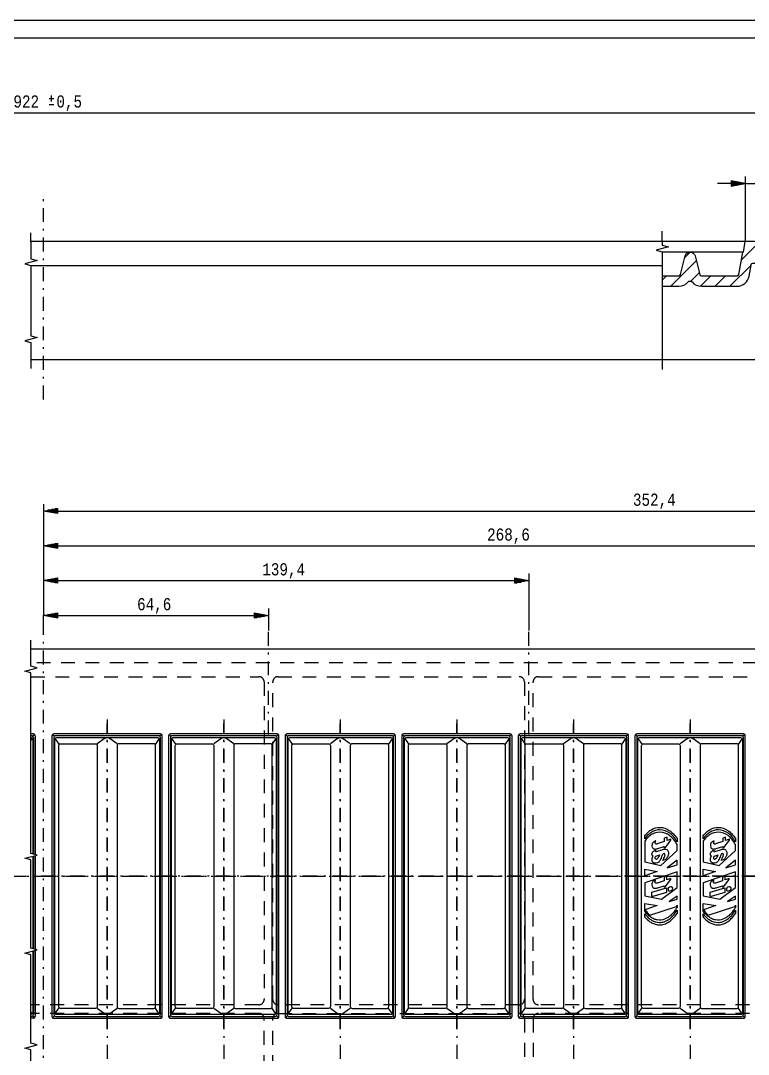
# Model space of a CAD drawing. Extents: x -39 to 802, y -19 to 575.
# Drawn here: x 91.4 to 300.5, y 278.2 to 575.2 of the extents above; entities that cross this region are included whole.
import ezdxf

# ---------------------------------------------------------------- set-up
doc = ezdxf.new("R2010")
doc.units = 0
doc.header["$MEASUREMENT"] = 0
doc.linetypes.add('GESTRICHELT', pattern=[7, 4, -3])
doc.linetypes.add('STRICHPUNKT', pattern=[8.5, 4, -2, 0.5, -2])
doc.layers.get('0').update_dxf_attribs({"linetype": 'CONTINUOUS'})
doc.layers.add('1', color=7, linetype='CONTINUOUS')
doc.layers.add('49', color=7, linetype='CONTINUOUS')
doc.styles.add('MONOTXT', font='monotxt.shx')
doc.dimstyles.new('DST_0001', dxfattribs={"dimtxt": 3.5, "dimasz": 3.5, "dimexe": 2, "dimexo": 0, "dimgap": 0.09, "dimtad": 1, "dimdsep": 46, "dimtxsty": 'MONOTXT', "dimcen": 0, "dimdle": 0.09, "dimclrd": 4, "dimclre": 4, "dimclrt": 2, "dimazin": 0, "dimtfac": 1, "dimtmove": 2, "dimatfit": 3, "dimfxl": 1, "dimtzin": 0, "dimarcsym": 0})
doc.dimstyles.new('DST_0007', dxfattribs={"dimtxt": 3.5, "dimasz": 0, "dimexe": 2, "dimexo": 0, "dimgap": 0.09, "dimtad": 1, "dimdsep": 46, "dimtxsty": 'MONOTXT', "dimsah": 1, "dimcen": 0, "dimdle": 0.09, "dimse1": 1, "dimclrd": 4, "dimclre": 4, "dimclrt": 2, "dimazin": 0, "dimtol": 1, "dimtp": 0.5, "dimtm": 0.5, "dimtfac": 1, "dimtmove": 2, "dimatfit": 3, "dimfxl": 1, "dimtzin": 0, "dimarcsym": 0})

# ---------------------------------------------------------------- blocks, each defined once
blk = doc.blocks.new('LOGO______00007')
at = {"layer": '1', "color": 4}
for points in [[(271.78, 341.31, 0.052853), (270.76, 340.14), (270.76, 341.03, -0.048785), (271.81, 342.11, -0.048244), (272.77, 342.79, -0.127794), (275.11, 343.42, -0.147911), (277.84, 342.55, -0.052164), (278.93, 341.64, -0.051314), (280.05, 340.2), (280.05, 339.28, 0.053981), (279.03, 340.77, 0.056611), (277.94, 341.77, 0.157666), (275.14, 342.72, 0.135326), (272.75, 342.04, 0.051474), (271.78, 341.31)], [(272.72, 341.35, 0.05147), (271.74, 340.61, 0.051349), (270.76, 339.49), (270.76, 333.49), (275.36, 332.44), (280.05, 336.78), (280.05, 338.48, 0.05613), (279.01, 340.03, 0.057168), (277.92, 341.06, 0.159563), (275.1, 342.03, 0.135479), (272.72, 341.35)], [(288.56, 341.31, 0.052853), (287.54, 340.14), (287.54, 341.03, -0.048785), (288.59, 342.11, -0.048244), (289.56, 342.79, -0.127794), (291.89, 343.42, -0.147911), (294.63, 342.55, -0.052164), (295.71, 341.64, -0.051314), (296.84, 340.2), (296.84, 339.28, 0.053981), (295.81, 340.77, 0.056611), (294.73, 341.77, 0.157666), (291.93, 342.72, 0.135326), (289.53, 342.04, 0.051474), (288.56, 341.31)], [(289.51, 341.35, 0.05147), (288.53, 340.61, 0.051349), (287.54, 339.49), (287.54, 333.49), (292.14, 332.44), (296.84, 336.78), (296.84, 338.48, 0.05613), (295.8, 340.03, 0.057168), (294.7, 341.06, 0.159563), (291.89, 342.03, 0.135479), (289.51, 341.35)], [(276.72, 337.6), (278.31, 339.7), (278.31, 340.01), (277.18, 339.62), (277.18, 340.6), (276.4, 340.35), (276.4, 339.37), (274.37, 338.65, -0.109583), (274.13, 338.61, -0.095461), (273.97, 338.65, -0.210936), (273.8, 338.85, -0.147049), (273.8, 339.19, -0.00766), (273.85, 339.35, -0.01085), (273.93, 339.56, 0.042252), (273.73, 339.49, 0.071255), (273.34, 339.26, 0.077726), (273.03, 338.92, 0.093932), (272.87, 338.55, 0.14657), (272.93, 337.77, 0.084616), (273.12, 337.46, 0.099038), (273.36, 337.27, 0.072295), (273.55, 337.21, 0.061245), (273.88, 337.2, 0.031452), (274.19, 337.25, 0.026997), (274.56, 337.35), (276.39, 337.93), (276.39, 337.5), (276.72, 337.6)], [(293.51, 337.6), (295.09, 339.7), (295.09, 340.01), (293.97, 339.62), (293.97, 340.6), (293.19, 340.35), (293.19, 339.37), (291.15, 338.65, -0.109583), (290.91, 338.61, -0.095461), (290.75, 338.65, -0.210936), (290.59, 338.85, -0.147049), (290.59, 339.19, -0.00766), (290.64, 339.35, -0.01085), (290.71, 339.56, 0.042252), (290.51, 339.49, 0.071255), (290.12, 339.26, 0.077726), (289.81, 338.92, 0.093932), (289.66, 338.55, 0.14657), (289.72, 337.77, 0.084616), (289.9, 337.46, 0.099038), (290.14, 337.27, 0.072295), (290.33, 337.21, 0.061245), (290.67, 337.2, 0.031452), (290.97, 337.25, 0.026997), (291.34, 337.35), (293.18, 337.93), (293.18, 337.5), (293.51, 337.6)], [(276.83, 334.22), (275.92, 333.91), (276.04, 334.13), (276.23, 334.47), (276.28, 334.57, 0.043687), (276.52, 335.14, 0.046165), (276.6, 335.51, 0.198961), (276.53, 335.77, 0.231744), (276.32, 335.88, 0.279063), (275.94, 335.65, 0.014055), (275.82, 335.41, 0.013034), (275.62, 334.94), (275.36, 334.28), (275.34, 334.24, -0.055067), (275.09, 333.8, -0.060419), (274.78, 333.46, -0.131059), (274.09, 333.13, -0.091092), (273.6, 333.13, -0.067759), (273.33, 333.21, -0.252339), (272.91, 333.78, -0.080486), (272.93, 334.46, -0.073274), (273.17, 335.17, -0.14775), (272.98, 335.32, -0.084792), (272.89, 335.53, -0.162819), (272.92, 336.1, -0.071588), (273.05, 336.32, -0.067369), (273.38, 336.62, -0.051083), (273.72, 336.82, -0.027074), (273.83, 336.87), (273.83, 336.87), (273.83, 336.78), (273.83, 336.73, 0.112458), (273.86, 336.56, 0.140701), (273.92, 336.48, 0.130417), (274.01, 336.45, 0.106451), (274.18, 336.47), (275.73, 337.01, -0.024525), (276.13, 337.14, -0.027304), (276.37, 337.18, -0.061309), (276.72, 337.19, -0.041409), (276.88, 337.16, -0.144565), (277.28, 336.91, -0.109822), (277.52, 336.48, -0.126003), (277.56, 335.58, -0.045036), (277.45, 335.22, -0.02428), (277.32, 334.94)], [(293.62, 334.22), (292.7, 333.91), (292.82, 334.13), (293.01, 334.47), (293.06, 334.57, 0.043687), (293.3, 335.14, 0.046165), (293.39, 335.51, 0.198961), (293.31, 335.77, 0.231744), (293.1, 335.88, 0.279063), (292.72, 335.65, 0.014055), (292.6, 335.41, 0.013034), (292.41, 334.94), (292.14, 334.28), (292.12, 334.24, -0.055067), (291.87, 333.8, -0.060419), (291.57, 333.46, -0.131059), (290.87, 333.13, -0.091092), (290.38, 333.13, -0.067759), (290.11, 333.21, -0.252339), (289.7, 333.78, -0.080486), (289.71, 334.46, -0.073274), (289.96, 335.17, -0.14775), (289.77, 335.32, -0.084792), (289.67, 335.53, -0.162819), (289.7, 336.1, -0.071588), (289.84, 336.32, -0.067369), (290.16, 336.62, -0.051083), (290.5, 336.82, -0.027074), (290.62, 336.87), (290.62, 336.87), (290.61, 336.78), (290.61, 336.73, 0.112458), (290.64, 336.56, 0.140701), (290.71, 336.48, 0.130417), (290.8, 336.45, 0.106451), (290.96, 336.47), (292.52, 337.01, -0.024525), (292.92, 337.14, -0.027304), (293.16, 337.18, -0.061309), (293.51, 337.19, -0.041409), (293.66, 337.16, -0.144565), (294.07, 336.91, -0.109822), (294.31, 336.48, -0.126003), (294.35, 335.58, -0.045036), (294.23, 335.22, -0.02428), (294.1, 334.94)], [(274.04, 335.12), (275.01, 335.51, -0.05389), (274.84, 335)], [(290.82, 335.12), (291.8, 335.51, -0.05389), (291.62, 335)], [(278.26, 328.43), (278.26, 328.73), (277.13, 328.34), (277.13, 329.32), (276.35, 329.07), (276.35, 328.1), (274.32, 327.37, -0.109518), (274.08, 327.34, -0.095452), (273.92, 327.38, -0.210944), (273.75, 327.57, -0.147047), (273.75, 327.92, -0.008274), (273.81, 328.09, -0.01023), (273.88, 328.28, 0.042476), (273.68, 328.22, 0.071491), (273.29, 327.98, 0.077846), (272.98, 327.64, 0.088467), (272.83, 327.29, 0.153786), (272.89, 326.48, 0.0824), (273.07, 326.18, 0.099009), (273.31, 326, 0.07218), (273.5, 325.94, 0.061273), (273.83, 325.93, 0.031453), (274.14, 325.98, 0.026981), (274.51, 326.08), (276.34, 326.66), (276.34, 326.23), (276.67, 326.33), (278.26, 328.43)], [(295.04, 328.43), (295.04, 328.73), (293.92, 328.34), (293.92, 329.32), (293.14, 329.07), (293.14, 328.1), (291.1, 327.37, -0.109518), (290.86, 327.34, -0.095452), (290.7, 327.38, -0.210944), (290.53, 327.57, -0.147047), (290.54, 327.92, -0.008274), (290.59, 328.09, -0.01023), (290.66, 328.28, 0.042476), (290.46, 328.22, 0.071491), (290.07, 327.98, 0.077846), (289.76, 327.64, 0.088467), (289.61, 327.29, 0.153786), (289.67, 326.48, 0.0824), (289.85, 326.18, 0.099009), (290.09, 326, 0.07218), (290.28, 325.94, 0.061273), (290.62, 325.93, 0.031453), (290.92, 325.98, 0.026981), (291.29, 326.08), (293.12, 326.66), (293.12, 326.23), (293.45, 326.33), (295.04, 328.43)], [(277.03, 326.07), (277.03, 324.71), (273.11, 323.55, -0.501518), (272.83, 323.76), (272.83, 324.82), (277.03, 326.07)], [(293.82, 326.07), (293.82, 324.71), (289.89, 323.55, -0.501518), (289.61, 323.76), (289.61, 324.82), (293.82, 326.07)], [(280.05, 321.07), (280.05, 320.42, -0.01308), (279.63, 319.76, -0.013079), (279.24, 319.23, -0.026307), (278.61, 318.49, -0.02636), (278.13, 318.03, -0.045067), (277.25, 317.41, -0.045153), (276.44, 317.03, -0.120168), (274.39, 316.82, -0.059722), (273.5, 317.06, -0.059417), (272.4, 317.67, -0.036629), (271.6, 318.34, -0.036586), (270.76, 319.27), (270.76, 321.59), (274.38, 320.99), (271.12, 319.79, 0.495079), (271.04, 319.54, 0.022652), (271.5, 318.95, 0.028045), (272.22, 318.2), (279.87, 320.71), (280.05, 321.07)], [(296.84, 321.07), (296.84, 320.42, -0.01308), (296.41, 319.76, -0.013079), (296.03, 319.23, -0.026307), (295.4, 318.49, -0.02636), (294.92, 318.03, -0.045067), (294.03, 317.41, -0.045153), (293.23, 317.03, -0.120168), (291.17, 316.82, -0.059722), (290.28, 317.06, -0.059417), (289.18, 317.67, -0.036629), (288.38, 318.34, -0.036586), (287.54, 319.27), (287.54, 321.59), (291.16, 320.99), (287.9, 319.79, 0.495079), (287.82, 319.54, 0.022652), (288.29, 318.95, 0.028045), (289.01, 318.2), (296.65, 320.71), (296.84, 321.07)], [(270.76, 317.68), (270.76, 318.58, 0.047676), (271.8, 317.45, 0.048151), (272.74, 316.75, 0.134575), (275.05, 316.09, 0.079119), (276.36, 316.31, 0.078687), (277.8, 317.05, 0.051373), (278.87, 318.03, 0.051149), (280.05, 319.67), (280.05, 318.7)], [(287.54, 317.68), (287.54, 318.58, 0.047676), (288.58, 317.45, 0.048151), (289.53, 316.75, 0.134575), (291.83, 316.09, 0.079119), (293.15, 316.31, 0.078687), (294.58, 317.05, 0.051373), (295.66, 318.03, 0.051149), (296.84, 319.67), (296.84, 318.7)]]:
    blk.add_lwpolyline(points, format="xyb", dxfattribs=at)
for points in [[(280.05, 332.7), (280.05, 334.01), (277.25, 331.75), (280.05, 332.7)], [(296.84, 332.7), (296.84, 334.01), (294.04, 331.75), (296.84, 332.7)], [(274.36, 330.74), (270.76, 329.5), (270.76, 331.37), (274.36, 330.74)], [(280.05, 330.62), (270.76, 327.52), (270.76, 323.7), (275.55, 322.75), (280.05, 326.18), (280.05, 330.62)], [(291.15, 330.74), (287.54, 329.5), (287.54, 331.37), (291.15, 330.74)], [(296.84, 330.62), (287.54, 327.52), (287.54, 323.7), (292.33, 322.75), (296.84, 326.18), (296.84, 330.62)], [(280.05, 322.82), (280.05, 323.63), (277.8, 322.11), (280.05, 322.82)], [(296.84, 322.82), (296.84, 323.63), (294.59, 322.11), (296.84, 322.82)]]:
    blk.add_lwpolyline(points, dxfattribs=at)
for centre, radius, start, end in [((274.2, 334.64), 0.5, 150.588, -174.5658), ((274.04, 334.63), 0.335, -174.554, -120.7925), ((274.24, 334.62), 0.539, 111.887, 150.6104), ((274.06, 334.67), 0.381, -120.7538, -64.3303), ((273.81, 335.2), 0.969, -64.3581, -48.5136), ((273.53, 335.52), 1.4, -48.5133, -34.5023), ((273.03, 335.86), 2, -34.4908, -25.3475), ((273.8, 336.8), 3.98, -40.3898, -27.9487), ((290.99, 334.64), 0.5, 150.588, -174.5658), ((290.82, 334.63), 0.335, -174.554, -120.7925), ((291.02, 334.62), 0.539, 111.887, 150.6104), ((290.85, 334.67), 0.381, -120.7538, -64.3303), ((290.59, 335.2), 0.969, -64.3581, -48.5136), ((290.31, 335.52), 1.4, -48.5133, -34.5023), ((289.81, 335.86), 2, -34.4908, -25.3475), ((290.59, 336.8), 3.98, -40.3898, -27.9487), ((278.08, 325.62), 0.61, 157.8806, 179.6698), ((277.93, 325.62), 0.467, 179.7108, -120.0838), ((278.22, 325.56), 0.767, 143.3247, 157.8809), ((278.28, 325.51), 0.846, 94.7995, 143.288), ((277.97, 325.68), 0.532, -120.1247, -102.6136), ((278, 325.82), 0.682, -102.3622, -85.8788), ((277.99, 326), 0.854, -86.1544, -38.5808), ((278.27, 325.66), 0.7, 77.5838, 94.9771), ((278.31, 325.82), 0.537, 59.7476, 77.4438), ((278.34, 325.88), 0.466, -0.2865, 59.7889), ((278.06, 325.94), 0.764, -38.5582, -22.2002), ((278.2, 325.88), 0.609, -22.1998, -0.3277), ((294.86, 325.62), 0.61, 157.8806, 179.6698), ((294.72, 325.62), 0.467, 179.7108, -120.0838), ((295.01, 325.56), 0.767, 143.3247, 157.8809), ((295.07, 325.51), 0.846, 94.7995, 143.288), ((294.75, 325.68), 0.532, -120.1247, -102.6136), ((294.78, 325.82), 0.682, -102.3622, -85.8788), ((294.77, 326), 0.854, -86.1544, -38.5808), ((295.06, 325.66), 0.7, 77.5838, 94.9771), ((295.09, 325.82), 0.537, 59.7476, 77.4438), ((295.13, 325.88), 0.466, -0.2865, 59.7889), ((294.84, 325.94), 0.764, -38.5582, -22.2002), ((294.98, 325.88), 0.609, -22.1998, -0.3277), ((271.77, 324.14), 9.91, -44.5282, -33.2933), ((288.55, 324.14), 9.91, -44.5282, -33.2933), ((276.99, 322.99), 8.19, -139.6087, -129.1987), ((275.77, 321.49), 6.25, -129.1626, -118.7247), ((275.07, 320.16), 4.75, -119.0515, -90.5874), ((275, 319.9), 4.49, -89.7647, -72.8512), ((274.74, 320.74), 5.37, -72.8264, -55.9852), ((273.73, 322.22), 7.17, -55.9304, -44.5843), ((293.78, 322.99), 8.19, -139.6087, -129.1987), ((292.55, 321.49), 6.25, -129.1626, -118.7247), ((291.85, 320.16), 4.75, -119.0515, -90.5874), ((291.79, 319.9), 4.49, -89.7647, -72.8512), ((291.52, 320.74), 5.37, -72.8264, -55.9852), ((290.52, 322.22), 7.17, -55.9304, -44.5843)]:
    blk.add_arc(centre, radius, start, end, dxfattribs=at)
for p in [(275.41, 329.41), (292.19, 329.41)]:
    blk.add_point(p, dxfattribs=at)
blk = doc.blocks.new('ALVEOLE___00003')
at = {"layer": '1', "color": 1, "linetype": 'STRICHPUNKT'}
for p, q in [((116.3, 285.55), (116.3, 373.28)), ((149.8, 285.55), (149.8, 373.28)), ((183.3, 285.55), (183.3, 373.28)), ((216.8, 285.55), (216.8, 373.28)), ((250.3, 285.55), (250.3, 373.28)), ((283.8, 285.55), (283.8, 373.28)), ((135.16, 329.41), (97.44, 329.41)), ((168.66, 329.41), (130.94, 329.41)), ((202.16, 329.41), (164.44, 329.41)), ((235.66, 329.41), (197.94, 329.41)), ((269.16, 329.41), (231.44, 329.41)), ((302.66, 329.41), (264.94, 329.41))]:
    blk.add_line(p, q, dxfattribs=at)
at = {"layer": '1'}
for p, q in [((95.14, 370.26), (94.41, 370.26)), ((94.61, 369.72), (94.41, 369.72)), ((94.43, 369.12), (94.41, 369.12)), ((94.78, 368.97), (94.41, 368.45)), ((94.93, 368.62), (94.93, 335.81)), ((95.5, 370.11), (94.96, 369.58)), ((95.11, 369.22), (95.11, 335.76)), ((95.64, 369.75), (95.64, 335.62)), ((100.6, 370.11), (101.13, 369.58)), ((101.31, 368.97), (102.52, 367.27)), ((131.28, 368.97), (130.08, 367.27)), ((132, 370.11), (131.46, 369.58)), ((134.1, 370.11), (134.63, 369.58)), ((134.81, 368.97), (136.02, 367.27)), ((164.78, 368.97), (163.58, 367.27)), ((165.5, 370.11), (164.96, 369.58)), ((167.6, 370.11), (168.13, 369.58)), ((168.31, 368.97), (169.52, 367.27)), ((198.28, 368.97), (197.08, 367.27)), ((199, 370.11), (198.46, 369.58)), ((201.1, 370.11), (201.63, 369.58)), ((201.81, 368.97), (203.02, 367.27)), ((231.78, 368.97), (230.58, 367.27)), ((232.5, 370.11), (231.96, 369.58)), ((234.6, 370.11), (235.13, 369.58)), ((235.31, 368.97), (236.52, 367.27)), ((265.28, 368.97), (264.08, 367.27)), ((266, 370.11), (265.46, 369.58)), ((268.1, 370.11), (268.63, 369.58)), ((268.81, 368.97), (270.02, 367.27)), ((298.78, 368.97), (297.58, 367.27)), ((299.5, 370.11), (298.96, 369.58)), ((94.93, 335.15), (94.93, 308.54)), ((95.11, 335.2), (95.11, 308.5)), ((95.64, 335.34), (95.64, 308.35)), ((94.93, 307.88), (94.93, 290.21)), ((95.11, 307.93), (95.11, 289.61)), ((95.64, 308.07), (95.64, 289.07)), ((101.31, 289.85), (102.52, 291.56)), ((131.28, 289.85), (130.08, 291.56)), ((134.81, 289.85), (136.02, 291.56)), ((164.78, 289.85), (163.58, 291.56)), ((168.31, 289.85), (169.52, 291.56)), ((198.28, 289.85), (197.08, 291.56)), ((201.81, 289.85), (203.02, 291.56)), ((231.78, 289.85), (230.58, 291.56)), ((235.31, 289.85), (236.52, 291.56)), ((265.28, 289.85), (264.08, 291.56)), ((268.81, 289.85), (270.02, 291.56)), ((298.78, 289.85), (297.58, 291.56)), ((94.78, 289.85), (94.41, 290.38)), ((94.43, 289.71), (94.41, 289.71)), ((94.61, 289.1), (94.41, 289.1)), ((95.14, 288.57), (94.41, 288.57)), ((95.5, 288.72), (94.96, 289.25)), ((100.6, 288.72), (101.13, 289.25)), ((132, 288.72), (131.46, 289.25)), ((134.1, 288.72), (134.63, 289.25)), ((165.5, 288.72), (164.96, 289.25)), ((167.6, 288.72), (168.13, 289.25)), ((199, 288.72), (198.46, 289.25)), ((201.1, 288.72), (201.63, 289.25)), ((232.5, 288.72), (231.96, 289.25)), ((234.6, 288.72), (235.13, 289.25)), ((266, 288.72), (265.46, 289.25)), ((268.1, 288.72), (268.63, 289.25)), ((299.5, 288.72), (298.96, 289.25))]:
    blk.add_line(p, q, dxfattribs=at)
for points in [[(100.45, 369.75), (100.45, 289.07, 0.414214), (100.96, 288.57), (131.64, 288.57, 0.414214), (132.14, 289.07), (132.14, 369.75, 0.414214), (131.64, 370.26), (100.96, 370.26, 0.414214), (100.45, 369.75)], [(100.99, 369.22), (100.99, 289.61, 0.414214), (101.49, 289.1), (131.11, 289.1, 0.414214), (131.61, 289.61), (131.61, 369.22, 0.414214), (131.11, 369.72), (101.49, 369.72, 0.414214), (100.99, 369.22)], [(101.17, 368.62), (101.17, 290.21, 0.414214), (101.67, 289.71), (130.93, 289.71, 0.414214), (131.43, 290.21), (131.43, 368.62, 0.414214), (130.93, 369.12), (101.67, 369.12, 0.414214), (101.17, 368.62)], [(119.16, 367.42), (117.16, 368.85, 0.320818), (115.44, 368.85), (113.44, 367.42)], [(133.95, 369.75), (133.95, 289.07, 0.414214), (134.46, 288.57), (165.14, 288.57, 0.414214), (165.64, 289.07), (165.64, 369.75, 0.414214), (165.14, 370.26), (134.46, 370.26, 0.414214), (133.95, 369.75)], [(134.49, 369.22), (134.49, 289.61, 0.414214), (134.99, 289.1), (164.61, 289.1, 0.414214), (165.11, 289.61), (165.11, 369.22, 0.414214), (164.61, 369.72), (134.99, 369.72, 0.414214), (134.49, 369.22)], [(134.67, 368.62), (134.67, 290.21, 0.414214), (135.17, 289.71), (164.43, 289.71, 0.414214), (164.93, 290.21), (164.93, 368.62, 0.414214), (164.43, 369.12), (135.17, 369.12, 0.414214), (134.67, 368.62)], [(152.66, 367.42), (150.66, 368.85, 0.320818), (148.94, 368.85), (146.94, 367.42)], [(167.45, 369.75), (167.45, 289.07, 0.414214), (167.96, 288.57), (198.64, 288.57, 0.414214), (199.14, 289.07), (199.14, 369.75, 0.414214), (198.64, 370.26), (167.96, 370.26, 0.414214), (167.45, 369.75)], [(167.99, 369.22), (167.99, 289.61, 0.414214), (168.49, 289.1), (198.11, 289.1, 0.414214), (198.61, 289.61), (198.61, 369.22, 0.414214), (198.11, 369.72), (168.49, 369.72, 0.414214), (167.99, 369.22)], [(168.17, 368.62), (168.17, 290.21, 0.414214), (168.67, 289.71), (197.93, 289.71, 0.414214), (198.43, 290.21), (198.43, 368.62, 0.414214), (197.93, 369.12), (168.67, 369.12, 0.414214), (168.17, 368.62)], [(186.16, 367.42), (184.16, 368.85, 0.320818), (182.44, 368.85), (180.44, 367.42)], [(200.95, 369.75), (200.95, 289.07, 0.414214), (201.46, 288.57), (232.14, 288.57, 0.414214), (232.64, 289.07), (232.64, 369.75, 0.414214), (232.14, 370.26), (201.46, 370.26, 0.414214), (200.95, 369.75)], [(201.49, 369.22), (201.49, 289.61, 0.414214), (201.99, 289.1), (231.61, 289.1, 0.414214), (232.11, 289.61), (232.11, 369.22, 0.414214), (231.61, 369.72), (201.99, 369.72, 0.414214), (201.49, 369.22)], [(201.67, 368.62), (201.67, 290.21, 0.414214), (202.17, 289.71), (231.43, 289.71, 0.414214), (231.93, 290.21), (231.93, 368.62, 0.414214), (231.43, 369.12), (202.17, 369.12, 0.414214), (201.67, 368.62)], [(219.66, 367.42), (217.66, 368.85, 0.320818), (215.94, 368.85), (213.94, 367.42)], [(234.45, 369.75), (234.45, 289.07, 0.414214), (234.96, 288.57), (265.64, 288.57, 0.414214), (266.14, 289.07), (266.14, 369.75, 0.414214), (265.64, 370.26), (234.96, 370.26, 0.414214), (234.45, 369.75)], [(234.99, 369.22), (234.99, 289.61, 0.414214), (235.49, 289.1), (265.11, 289.1, 0.414214), (265.61, 289.61), (265.61, 369.22, 0.414214), (265.11, 369.72), (235.49, 369.72, 0.414214), (234.99, 369.22)], [(235.17, 368.62), (235.17, 290.21, 0.414214), (235.67, 289.71), (264.93, 289.71, 0.414214), (265.43, 290.21), (265.43, 368.62, 0.414214), (264.93, 369.12), (235.67, 369.12, 0.414214), (235.17, 368.62)], [(253.16, 367.42), (251.16, 368.85, 0.320818), (249.44, 368.85), (247.44, 367.42)], [(267.95, 369.75), (267.95, 289.07, 0.414214), (268.46, 288.57), (299.14, 288.57, 0.414214), (299.64, 289.07), (299.64, 369.75, 0.414214), (299.14, 370.26), (268.46, 370.26, 0.414214), (267.95, 369.75)], [(268.49, 369.22), (268.49, 289.61, 0.414214), (268.99, 289.1), (298.61, 289.1, 0.414214), (299.11, 289.61), (299.11, 369.22, 0.414214), (298.61, 369.72), (268.99, 369.72, 0.414214), (268.49, 369.22)], [(268.67, 368.62), (268.67, 290.21, 0.414214), (269.17, 289.71), (298.43, 289.71, 0.414214), (298.93, 290.21), (298.93, 368.62, 0.414214), (298.43, 369.12), (269.17, 369.12, 0.414214), (268.67, 368.62)], [(286.66, 367.42), (284.66, 368.85, 0.320818), (282.94, 368.85), (280.94, 367.42)], [(113.44, 366.91), (113.44, 291.91, -0.414214), (112.94, 291.41), (102.88, 291.41, -0.414214), (102.37, 291.91), (102.37, 366.91, -0.414214), (102.88, 367.42), (112.94, 367.42, -0.414214), (113.44, 366.91)], [(119.16, 366.91), (119.16, 291.91, 0.414214), (119.66, 291.41), (129.72, 291.41, 0.414214), (130.22, 291.91), (130.22, 366.91, 0.414214), (129.72, 367.42), (119.66, 367.42, 0.414214), (119.16, 366.91)], [(146.94, 366.91), (146.94, 291.91, -0.414214), (146.44, 291.41), (136.38, 291.41, -0.414214), (135.87, 291.91), (135.87, 366.91, -0.414214), (136.38, 367.42), (146.44, 367.42, -0.414214), (146.94, 366.91)], [(152.66, 366.91), (152.66, 291.91, 0.414214), (153.16, 291.41), (163.22, 291.41, 0.414214), (163.72, 291.91), (163.72, 366.91, 0.414214), (163.22, 367.42), (153.16, 367.42, 0.414214), (152.66, 366.91)], [(180.44, 366.91), (180.44, 291.91, -0.414214), (179.94, 291.41), (169.88, 291.41, -0.414214), (169.37, 291.91), (169.37, 366.91, -0.414214), (169.88, 367.42), (179.94, 367.42, -0.414214), (180.44, 366.91)], [(186.16, 366.91), (186.16, 291.91, 0.414214), (186.66, 291.41), (196.72, 291.41, 0.414214), (197.22, 291.91), (197.22, 366.91, 0.414214), (196.72, 367.42), (186.66, 367.42, 0.414214), (186.16, 366.91)], [(213.94, 366.91), (213.94, 291.91, -0.414214), (213.44, 291.41), (203.38, 291.41, -0.414214), (202.87, 291.91), (202.87, 366.91, -0.414214), (203.38, 367.42), (213.44, 367.42, -0.414214), (213.94, 366.91)], [(219.66, 366.91), (219.66, 291.91, 0.414214), (220.16, 291.41), (230.22, 291.41, 0.414214), (230.72, 291.91), (230.72, 366.91, 0.414214), (230.22, 367.42), (220.16, 367.42, 0.414214), (219.66, 366.91)], [(247.44, 366.91), (247.44, 291.91, -0.414214), (246.94, 291.41), (236.88, 291.41, -0.414214), (236.37, 291.91), (236.37, 366.91, -0.414214), (236.88, 367.42), (246.94, 367.42, -0.414214), (247.44, 366.91)], [(253.16, 366.91), (253.16, 291.91, 0.414214), (253.66, 291.41), (263.72, 291.41, 0.414214), (264.22, 291.91), (264.22, 366.91, 0.414214), (263.72, 367.42), (253.66, 367.42, 0.414214), (253.16, 366.91)], [(280.94, 366.91), (280.94, 291.91, -0.414214), (280.44, 291.41), (270.38, 291.41, -0.414214), (269.87, 291.91), (269.87, 366.91, -0.414214), (270.38, 367.42), (280.44, 367.42, -0.414214), (280.94, 366.91)], [(286.66, 366.91), (286.66, 291.91, 0.414214), (287.16, 291.41), (297.22, 291.41, 0.414214), (297.72, 291.91), (297.72, 366.91, 0.414214), (297.22, 367.42), (287.16, 367.42, 0.414214), (286.66, 366.91)], [(119.16, 291.41), (117.16, 289.98, -0.320818), (115.44, 289.98), (113.44, 291.41)], [(152.66, 291.41), (150.66, 289.98, -0.320818), (148.94, 289.98), (146.94, 291.41)], [(186.16, 291.41), (184.16, 289.98, -0.320818), (182.44, 289.98), (180.44, 291.41)], [(219.66, 291.41), (217.66, 289.98, -0.320818), (215.94, 289.98), (213.94, 291.41)], [(253.16, 291.41), (251.16, 289.98, -0.320818), (249.44, 289.98), (247.44, 291.41)], [(286.66, 291.41), (284.66, 289.98, -0.320818), (282.94, 289.98), (280.94, 291.41)]]:
    blk.add_lwpolyline(points, format="xyb", dxfattribs=at)
for centre, start, end in [((94.43, 368.62), 0, 90), ((94.61, 369.22), 0, 90), ((95.14, 369.75), 0, 90), ((94.43, 290.21), -90, 0), ((94.61, 289.61), -90, 0), ((95.14, 289.07), -90, 0)]:
    blk.add_arc(centre, 0.503, start, end, dxfattribs=at)
blk.add_blockref('LOGO______00007', (0, 0))
blk = doc.blocks.new('TEILUNG___00008')
at = {"layer": '1', "color": 4, "linetype": 'STRICHPUNKT'}
for p, q in [((116.299, 374.414), (116.299, 132.014)), ((149.799, 374.414), (149.799, 132.014)), ((183.299, 374.414), (183.299, 132.014)), ((216.799, 374.414), (216.799, 132.014)), ((250.299, 374.414), (250.299, 132.014)), ((283.799, 374.414), (283.799, 132.014)), ((72.14, 329.414), (508.96, 329.414))]:
    blk.add_line(p, q, dxfattribs=at)
blk = doc.blocks.new('*D9')
at = {"layer": '49', "color": 4, "transparency": 16777216}
for p, q in [((98.05, 404.31), (102.05, 405.06)), ((98.05, 402.31), (98.05, 404.32)), ((102.05, 403.56), (98.05, 404.31)), ((101.95, 404.31), (98.15, 404.31)), ((101.95, 404.51), (99.22, 404.51)), ((101.95, 404.11), (99.22, 404.11)), ((101.95, 404.71), (100.28, 404.71)), ((101.95, 404.91), (101.35, 404.91)), ((102.05, 405.06), (102.05, 403.56)), ((102.05, 404.31), (158.65, 404.31)), ((158.65, 403.56), (158.65, 405.06)), ((158.65, 405.06), (162.65, 404.31)), ((162.65, 404.31), (158.65, 403.56)), ((158.75, 404.91), (159.35, 404.91)), ((158.75, 404.71), (160.42, 404.71)), ((158.75, 404.51), (161.48, 404.51)), ((158.75, 404.31), (162.55, 404.31)), ((158.75, 404.11), (161.48, 404.11)), ((162.65, 406.31), (162.65, 399.99)), ((101.95, 403.91), (100.28, 403.91)), ((101.95, 403.71), (101.35, 403.71)), ((158.75, 403.91), (160.42, 403.91)), ((158.75, 403.71), (159.35, 403.71))]:
    blk.add_line(p, q, dxfattribs=at)
at = {"layer": '49', "color": 2, "transparency": 16777216, "style": 'MONOTXT', "width": 0.812}
blk.add_text('64,6', height=3.5, rotation=0, dxfattribs=at).set_placement((124.9, 405.81))
blk = doc.blocks.new('*D10')
at = {"layer": '49', "color": 4, "transparency": 16777216}
for p, q in [((98.05, 416.32), (98.05, 404.32)), ((237.45, 416.32), (237.45, 399.99)), ((98.05, 414.32), (102.05, 415.07)), ((102.05, 413.57), (98.05, 414.32)), ((101.95, 414.32), (98.15, 414.32)), ((101.95, 414.52), (99.22, 414.52)), ((101.95, 414.12), (99.22, 414.12)), ((101.95, 414.72), (100.28, 414.72)), ((101.95, 413.92), (100.28, 413.92)), ((101.95, 414.92), (101.35, 414.92)), ((101.95, 413.72), (101.35, 413.72)), ((102.05, 415.07), (102.05, 413.57)), ((102.05, 414.32), (233.45, 414.32)), ((233.45, 413.57), (233.45, 415.07)), ((233.45, 415.07), (237.45, 414.32)), ((237.45, 414.32), (233.45, 413.57)), ((233.55, 414.92), (234.15, 414.92)), ((233.55, 414.72), (235.22, 414.72)), ((233.55, 414.52), (236.28, 414.52)), ((233.55, 414.32), (237.35, 414.32)), ((233.55, 414.12), (236.28, 414.12)), ((233.55, 413.92), (235.22, 413.92)), ((233.55, 413.72), (234.15, 413.72))]:
    blk.add_line(p, q, dxfattribs=at)
at = {"layer": '49', "color": 2, "transparency": 16777216, "style": 'MONOTXT', "width": 0.812}
blk.add_text('139,4', height=3.5, rotation=0, dxfattribs=at).set_placement((160.88, 415.82))
blk = doc.blocks.new('*D11')
at = {"layer": '49', "color": 4, "transparency": 16777216}
for p, q in [((98.05, 426.32), (98.05, 404.32)), ((98.05, 424.32), (102.05, 425.07)), ((101.95, 424.72), (100.28, 424.72)), ((101.95, 424.92), (101.35, 424.92)), ((102.05, 425.07), (102.05, 423.57)), ((362.65, 423.57), (362.65, 425.07)), ((362.65, 425.07), (366.65, 424.32)), ((362.75, 424.92), (363.35, 424.92)), ((362.75, 424.72), (364.42, 424.72)), ((366.65, 426.32), (366.65, 399.99)), ((102.05, 423.57), (98.05, 424.32)), ((101.95, 424.32), (98.15, 424.32)), ((101.95, 424.52), (99.22, 424.52)), ((101.95, 424.12), (99.22, 424.12)), ((101.95, 423.92), (100.28, 423.92)), ((101.95, 423.72), (101.35, 423.72)), ((102.05, 424.32), (362.65, 424.32)), ((366.65, 424.32), (362.65, 423.57)), ((362.75, 424.52), (365.48, 424.52)), ((362.75, 424.32), (366.55, 424.32)), ((362.75, 424.12), (365.48, 424.12)), ((362.75, 423.92), (364.42, 423.92)), ((362.75, 423.72), (363.35, 423.72))]:
    blk.add_line(p, q, dxfattribs=at)
at = {"layer": '49', "color": 2, "transparency": 16777216, "style": 'MONOTXT', "width": 0.812}
blk.add_text('268,6', height=3.5, rotation=360, dxfattribs=at).set_placement((225.48, 425.82))
blk = doc.blocks.new('*D12')
at = {"layer": '49', "color": 4, "transparency": 16777216}
for p, q in [((98.05, 436.32), (98.05, 404.32)), ((98.05, 434.32), (102.05, 435.07)), ((102.05, 433.57), (98.05, 434.32)), ((101.95, 434.32), (98.15, 434.32)), ((101.95, 434.52), (99.22, 434.52)), ((101.95, 434.12), (99.22, 434.12)), ((101.95, 434.72), (100.28, 434.72)), ((101.95, 433.92), (100.28, 433.92)), ((101.95, 434.92), (101.35, 434.92)), ((101.95, 433.72), (101.35, 433.72)), ((102.05, 435.07), (102.05, 433.57)), ((102.05, 434.32), (446.45, 434.32)), ((446.45, 433.57), (446.45, 435.07)), ((446.45, 435.07), (450.45, 434.32)), ((450.45, 434.32), (446.45, 433.57)), ((446.55, 434.92), (447.15, 434.92)), ((446.55, 434.72), (448.22, 434.72)), ((446.55, 434.52), (449.28, 434.52)), ((446.55, 434.32), (450.35, 434.32)), ((446.55, 434.12), (449.28, 434.12)), ((446.55, 433.92), (448.22, 433.92)), ((446.55, 433.72), (447.15, 433.72)), ((450.45, 436.32), (450.45, 399.99))]:
    blk.add_line(p, q, dxfattribs=at)
at = {"layer": '49', "color": 2, "transparency": 16777216, "style": 'MONOTXT', "width": 0.812}
blk.add_text('352,4', height=3.5, rotation=360, dxfattribs=at).set_placement((267.38, 435.82))
blk = doc.blocks.new('RA________00010')
at = {"layer": '1', "color": 1}
blk.add_line((94.413, 394.714), (94.413, 397.214), dxfattribs=at)
at = {"layer": '1'}
blk.add_line((94.413, 394.714), (552.706, 394.714), dxfattribs=at)
at = {"layer": '1', "color": 3, "linetype": 'GESTRICHELT'}
blk.add_line((555.049, 390.714), (94.413, 390.714), dxfattribs=at)
at = {"layer": '1', "color": 1}
blk.add_lwpolyline([(94.413, 254.151), (94.413, 279.541), (92.663, 280.01), (96.163, 280.948), (94.413, 281.417), (94.413, 306.807), (92.663, 307.276), (96.163, 308.214), (94.413, 308.682), (94.413, 334.072), (92.663, 334.541), (96.163, 335.479), (94.413, 335.948), (94.413, 387.838), (92.663, 388.307), (96.163, 389.245), (94.413, 389.714), (94.413, 394.714)], dxfattribs=at)
blk = doc.blocks.new('*X72')
at = {"layer": '1', "color": 3}
for p, q in [((278.4, 511.75), (278.4, 511.75)), ((282.64, 511.75), (282.64, 511.75)), ((286.89, 511.75), (286.89, 511.75)), ((298.52, 506.41), (303.86, 511.75)), ((276.61, 509.96), (276.61, 509.96)), ((282.24, 507.1), (283.87, 508.73)), ((285.58, 506.2), (278.27, 498.89)), ((301.31, 504.96), (295.24, 498.89)), ((284, 500.37), (286.43, 502.8)), ((275.82, 500.68), (277.03, 501.89)), ((289.76, 501.89), (286.77, 498.9)), ((291, 498.89), (294, 501.89))]:
    blk.add_line(p, q, dxfattribs=at)
blk = doc.blocks.new('*D38')
at = {"layer": '49', "color": 4, "transparency": 16777216}
for p, q in [((299.64, 528.45), (295.64, 529.2)), ((295.64, 529.2), (295.64, 527.7)), ((295.74, 529.05), (296.34, 529.05)), ((295.74, 528.85), (297.41, 528.85)), ((299.64, 530.45), (299.64, 511.75)), ((304.45, 530.45), (304.45, 511.75)), ((308.45, 529.2), (304.45, 528.45)), ((308.35, 528.85), (306.69, 528.85)), ((308.35, 529.05), (307.75, 529.05)), ((308.45, 527.7), (308.45, 529.2)), ((295.64, 528.45), (291.64, 528.45)), ((295.64, 527.7), (299.64, 528.45)), ((295.74, 528.65), (298.48, 528.65)), ((295.74, 528.45), (299.54, 528.45)), ((295.74, 528.25), (298.48, 528.25)), ((295.74, 528.05), (297.41, 528.05)), ((295.74, 527.85), (296.34, 527.85)), ((299.64, 528.45), (304.45, 528.45)), ((304.45, 528.45), (308.45, 527.7)), ((308.35, 528.45), (304.55, 528.45)), ((308.35, 528.65), (305.62, 528.65)), ((308.35, 528.25), (305.62, 528.25)), ((308.35, 528.05), (306.69, 528.05)), ((308.35, 527.85), (307.75, 527.85)), ((308.45, 528.45), (323.65, 528.45))]:
    blk.add_line(p, q, dxfattribs=at)
at = {"layer": '49', "color": 2, "transparency": 16777216}
for centre, start, end in [((310.2, 531.2), 0, 180), ((310.82, 531.2), 180, 0)]:
    blk.add_arc(centre, 0.312, start, end, dxfattribs=at)
at = {"layer": '49', "color": 2, "transparency": 16777216, "style": 'MONOTXT', "width": 0.812}
blk.add_text('4,81', height=3.5, dxfattribs=at).set_placement((312.76, 529.95))
blk = doc.blocks.new('_UEBERST__00018')
at = {"layer": '1', "color": 1}
for p, q in [((275.82, 511.75), (275.82, 514.75)), ((275.82, 498.79), (275.82, 474.95))]:
    blk.add_line(p, q, dxfattribs=at)
blk = doc.blocks.new('*D48')
at = {"layer": '49', "color": 1, "transparency": 16777216}
for p, q in [((99.61, 552.86), (101.01, 552.86)), ((100.31, 551.99), (100.31, 553.74)), ((99.61, 551.11), (101.01, 551.11))]:
    blk.add_line(p, q, dxfattribs=at)
at = {"layer": '49', "color": 4, "transparency": 16777216}
for p, q in [((555.05, 547.99), (555.05, 549.49)), ((555.05, 549.49), (559.05, 548.74)), ((559.05, 550.74), (559.05, 507.75)), ((51.95, 548.74), (555.05, 548.74)), ((559.05, 548.74), (555.05, 547.99)), ((555.15, 549.34), (555.75, 549.34)), ((555.15, 549.14), (556.82, 549.14)), ((555.15, 548.94), (557.88, 548.94)), ((555.15, 548.74), (558.95, 548.74)), ((555.15, 548.54), (557.88, 548.54)), ((555.15, 548.34), (556.82, 548.34)), ((555.15, 548.14), (555.75, 548.14))]:
    blk.add_line(p, q, dxfattribs=at)
at = {"layer": '49', "color": 2, "transparency": 16777216, "style": 'MONOTXT', "width": 0.812}
blk.add_text('922', height=3.5, dxfattribs=at).set_placement((89.36, 550.24))
at = {"layer": '49', "color": 1, "transparency": 16777216, "style": 'MONOTXT', "width": 0.812}
blk.add_text('0,5', height=3.5, dxfattribs=at).set_placement((101.71, 550.24))
blk = doc.blocks.new('DINA1_____00034')
at = {"layer": '1', "color": 4}
blk.add_lwpolyline([(-38.55, -18.79), (802.45, -18.79), (802.45, 575.21), (-38.55, 575.21), (-38.55, -18.79)], dxfattribs=at)
at = {"layer": '1'}
blk.add_lwpolyline([(-33.55, -13.79), (797.45, -13.79), (797.45, 570.21), (-33.55, 570.21), (-33.55, -13.79)], dxfattribs=at)
blk = doc.blocks.new('ZBL2D00___00033')
blk.add_blockref('DINA1_____00034', (0, 0))
blk = doc.blocks.new('STEGE_____00009')
at = {"layer": '1', "color": 1, "linetype": 'STRICHPUNKT'}
for p, q in [((162.649, 370.12), (162.649, 399.99)), ((237.449, 370.12), (237.449, 399.99))]:
    blk.add_line(p, q, dxfattribs=at)
at = {"layer": '1', "color": 3, "linetype": 'GESTRICHELT'}
for points in [[(94.413, 386.714), (159.899, 386.714, -0.4142136), (161.399, 385.214), (161.399, 293.964, -0.4142136), (159.899, 292.464), (94.413, 292.464)], [(236.199, 385.214), (236.199, 293.964, -0.4142136), (234.699, 292.464), (165.399, 292.464, -0.4142136), (163.899, 293.964), (163.899, 385.214, -0.4142136), (165.399, 386.714), (234.699, 386.714)], [(365.399, 385.214), (365.399, 293.964, -0.4142136), (363.899, 292.464), (240.199, 292.464, -0.4142136), (238.699, 293.964), (238.699, 385.214, -0.4142136), (240.199, 386.714), (363.899, 386.714)], [(94.413, 216.464), (159.899, 216.464, 0.4142136), (161.399, 217.964), (161.399, 288.464, 0.4142136), (159.899, 289.964), (94.413, 289.964)], [(234.699, 216.464), (165.399, 216.464, -0.4142136), (163.899, 217.964), (163.899, 288.464, -0.4142136), (165.399, 289.964), (234.699, 289.964, -0.4142136), (236.199, 288.464), (236.199, 217.964, -0.4142136), (234.699, 216.464)], [(363.899, 216.464, 0.4142136), (365.399, 217.964), (365.399, 288.464, 0.4142136), (363.899, 289.964), (240.199, 289.964, 0.4142136), (238.699, 288.464), (238.699, 217.964, 0.4142136), (240.199, 216.464), (363.899, 216.464)]]:
    blk.add_lwpolyline(points, format="xyb", dxfattribs=at)
blk.add_arc((234.699, 385.214), 1.5, 0, 90, dxfattribs=at)
at = {"layer": '49'}
for base, p2, picture, middle in [((98.049, 434.322), (450.449, 399.99), '*D12', (274.249, 437.572)), ((98.049, 424.322), (366.649, 399.99), '*D11', (232.349, 427.572)), ((98.049, 414.322), (237.449, 399.99), '*D10', (167.749, 417.572)), ((98.049, 404.332), (162.649, 399.99), '*D9', (130.349, 407.562))]:
    dim = blk.add_linear_dim(base=base, p1=(98.049, 404.322), p2=p2, dimstyle='DST_0001', dxfattribs=at)
    dim.commit()
    dim.dimension.update_dxf_attribs({"geometry": picture, "text_midpoint": middle, "dimtype": 128})
blk = doc.blocks.new('DS________00002')
at = {"layer": '1', "color": 1, "linetype": 'STRICHPUNKT'}
blk.add_line((98.05, 101.23), (98.05, 404.32), dxfattribs=at)
for name in ['STEGE_____00009', 'RA________00010', 'TEILUNG___00008', 'ALVEOLE___00003']:
    blk.add_blockref(name, (0, 0))
blk = doc.blocks.new('ALVEOLE___00017')
at = {"layer": '1'}
blk.add_line((298.93, 508.729), (275.824, 508.729), dxfattribs=at)
at = {"layer": '1', "color": 1}
for points in [[(275.824, 511.747), (275.824, 510.685), (277.574, 510.216), (274.074, 509.278), (275.824, 508.809), (275.824, 507.747)], [(275.824, 507.747), (275.824, 501.888)]]:
    blk.add_lwpolyline(points, dxfattribs=at)
at = {"layer": '1'}
blk.add_lwpolyline([(275.824, 501.888), (280.547, 501.888, 0.3443276), (281.035, 502.269), (282.366, 507.61, -0.3443276), (283.799, 508.729, -0.3443276), (285.231, 507.61), (286.563, 502.269, 0.3443276), (287.051, 501.888), (297.302, 501.888, 0.3639702), (297.797, 502.304), (298.93, 508.729), (299.111, 508.729), (299.643, 511.747), (275.824, 511.747)], format="xyb", dxfattribs=at)
at = {"layer": '49'}
dim = blk.add_linear_dim(base=(299.643, 528.449), p1=(299.643, 511.747), p2=(304.454, 511.747), text='~<>', dimstyle='DST_0001', dxfattribs=at)
dim.commit()
dim.dimension.update_dxf_attribs({"geometry": '*D38', "text_midpoint": (313.043, 531.699), "dimtype": 128})
blk = doc.blocks.new('SCHNITT___00016')
at = {"layer": '1', "color": 1}
blk.add_lwpolyline([(275.824, 511.747), (275.824, 510.685), (277.574, 510.216), (274.074, 509.278), (275.824, 508.809), (275.824, 507.747), (275.824, 498.888)], dxfattribs=at)
at = {"layer": '1'}
blk.add_lwpolyline([(537.049, 511.747), (275.824, 511.747)], dxfattribs=at)
blk.add_lwpolyline([(275.824, 498.888), (280.547, 498.888, 0.2211243), (283.225, 500.134, -0.4649846), (284.372, 500.134, 0.2211243), (287.051, 498.888), (297.302, 498.888, 0.3639702), (300.752, 501.783), (301.31, 504.951, -0.8390996), (302.788, 504.951)], format="xyb", dxfattribs=at)
for name in ['ALVEOLE___00017', '_UEBERST__00018']:
    blk.add_blockref(name, (0, 0))
blk.add_blockref('*X72', (0, 0), dxfattribs=at)
blk = doc.blocks.new('RA________00022')
at = {"layer": '1', "color": 1}
for p, q in [((94.413, 511.747), (94.413, 514.247)), ((94.413, 477.747), (94.413, 475.247))]:
    blk.add_line(p, q, dxfattribs=at)
at = {"layer": '1'}
for p, q in [((275.824, 504.747), (94.413, 504.747)), ((526.449, 477.747), (94.413, 477.747))]:
    blk.add_line(p, q, dxfattribs=at)
at = {"layer": '1', "color": 1}
blk.add_lwpolyline([(94.413, 511.747), (94.413, 506.747), (96.163, 506.278), (92.663, 505.34), (94.413, 504.871), (94.413, 484.622), (96.163, 484.154), (92.663, 483.216), (94.413, 482.747), (94.413, 477.747)], dxfattribs=at)
at = {"layer": '1'}
blk.add_lwpolyline([(537.049, 509.247), (537.049, 511.747), (94.413, 511.747)], dxfattribs=at)
at = {"layer": '49'}
dim = blk.add_linear_dim(base=(98.049, 548.737), p1=(98.049, 511.747), p2=(559.049, 507.747), dimstyle='DST_0007', dxfattribs=at)
dim.commit()
dim.dimension.update_dxf_attribs({"geometry": '*D48', "text_midpoint": (99.555, 551.987), "dimtype": 128})
blk = doc.blocks.new('VA________00015')
at = {"layer": '1', "color": 1, "linetype": 'STRICHPUNKT'}
blk.add_line((98.05, 466.38), (98.05, 524.89), dxfattribs=at)
for name in ['RA________00022', 'SCHNITT___00016']:
    blk.add_blockref(name, (0, 0))
blk = doc.blocks.new('ANSICHTEN_00001')
for name in ['VA________00015', 'DS________00002']:
    blk.add_blockref(name, (0, 0))

msp = doc.modelspace()

# ---------------------------------------------------------------- linework, layer by layer
at = {"layer": '1', "color": 1, "linetype": 'STRICHPUNKT'}
msp.add_line((2.32, 329.41), (771.6, 329.41), dxfattribs=at)

# ---------------------------------------------------------------- block references
for name in ['ZBL2D00___00033', 'ANSICHTEN_00001']:
    msp.add_blockref(name, (0, 0))

doc.saveas('drawing.dxf')
